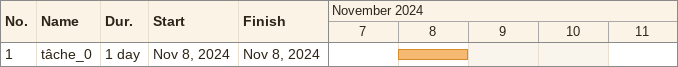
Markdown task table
| ID | Task | Duration | Start | Finish |
|---|---|---|---|---|
| 1 | tâche_0 | 1d | 2024-11-08 | 2024-11-08 |
